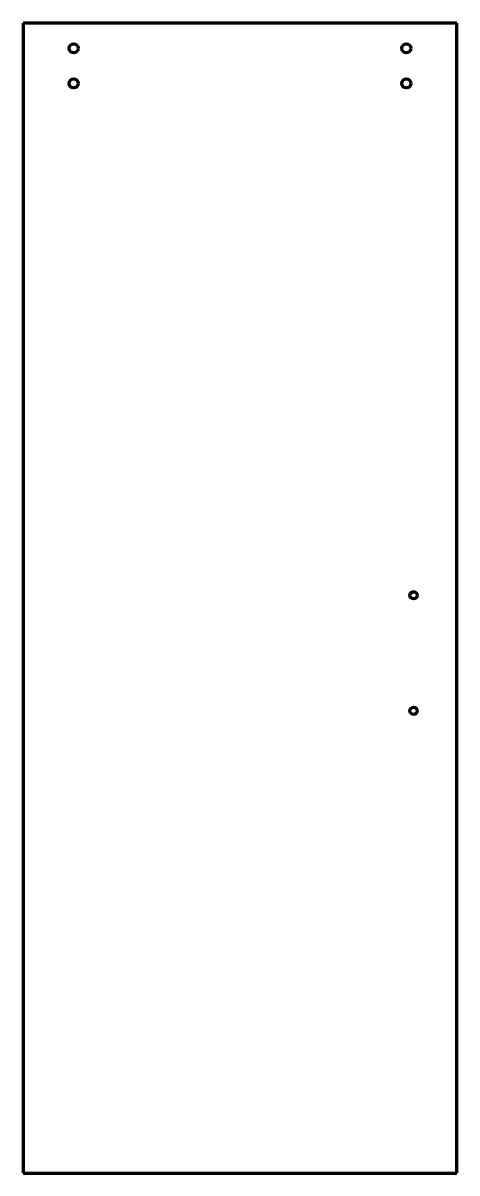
# Model space of a CAD drawing. Header units: inches. Extents: x 0 to 30, y 0 to 79.6.
import ezdxf

# ---------------------------------------------------------------- set-up
doc = ezdxf.new("R2010")
doc.units = ezdxf.units.IN
doc.header["$MEASUREMENT"] = 0
doc.layers.add('1', color=7, linetype='Continuous')

msp = doc.modelspace()

# ---------------------------------------------------------------- linework, layer by layer
at = {"color": 7, "lineweight": 90}
for p, q in [((0, 79.625), (0, 0)), ((30, 79.625), (0, 79.625)), ((30, 0), (30, 79.625)), ((0, 0), (30, 0))]:
    msp.add_line(p, q, dxfattribs=at)
at = {"layer": '1', "color": 1, "lineweight": 90}
for centre, radius in [((3.5, 77.875), 0.3125), ((26.5, 77.875), 0.3125), ((3.5, 75.4375), 0.3125), ((26.5, 75.4375), 0.3125), ((27, 40), 0.25), ((27, 32), 0.25)]:
    msp.add_circle(centre, radius, dxfattribs=at)

doc.saveas('drawing.dxf')
